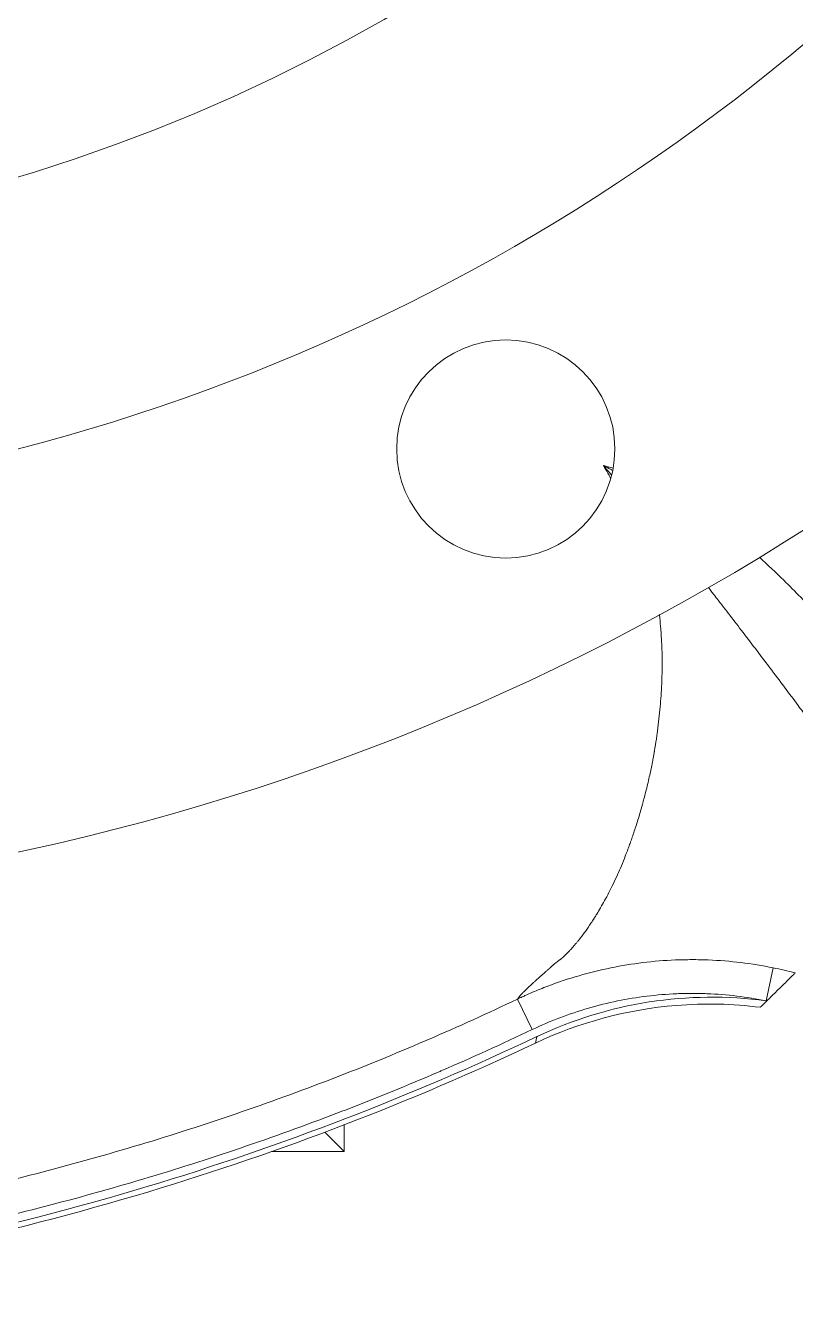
# Model space of a CAD drawing. Header units: millimetres. Extents: x -2122 to 22797, y 3569 to 89276.
# Drawn here: x 9540.2 to 9652.2, y 87400.9 to 87588.3 of the extents above; entities that cross this region are included whole.
import ezdxf

# ---------------------------------------------------------------- set-up
doc = ezdxf.new("R2010")
doc.units = ezdxf.units.MM
doc.header["$LTSCALE"] = 20
doc.layers.add('IA-DIBUJO', color=3, linetype='Continuous', lineweight=30)

msp = doc.modelspace()

# ---------------------------------------------------------------- linework, layer by layer
at = {"layer": 'IA-DIBUJO', "color": 3, "linetype": 'Continuous', "lineweight": 0, "extrusion": (0, 1, -2.22045e-16)}
for p, q in [((9647.98, 87446.35, 1283.42), (9648.96, 87451.16, 1283.42)), ((9613.88, 87442.16, 1283.42), (9611.76, 87446.61, 1283.42)), ((9586.55, 87428.31, 1283.42), (9586.55, 87424.41, 1283.42)), ((9583.73, 87427.24, 1283.42), (9586.55, 87424.41, 1283.42)), ((9586.55, 87424.41, 1283.42), (9575.97, 87424.41, 1283.42))]:
    msp.add_line(p, q, dxfattribs=at)
at = {"layer": 'IA-DIBUJO', "color": 2, "linetype": 'Continuous', "lineweight": 0}
for centre, radius in [((9465.92, 87809.58, 1283.42), 349.25), ((9465.92, 87809.58, 1283.42), 292.1), ((9610.06, 87526.69, 1283.42), 15.88)]:
    msp.add_circle(centre, radius, dxfattribs=at)
at = {"layer": 'IA-DIBUJO', "color": 3, "linetype": 'Continuous', "lineweight": 0}
msp.add_circle((9465.92, 87809.58, 1283.42), 254, dxfattribs=at)
msp.add_ellipse((9639.91, 87387.49, 1283.42), major_axis=(-17.67, -56.72), ratio=0.997466, start_param=-2.975559, end_param=-2.397798, dxfattribs=at)
at = {"layer": 'IA-DIBUJO', "color": 3, "linetype": 'Continuous', "lineweight": 0, "extrusion": (1.10934e-31, -2.22045e-16, -1)}
msp.add_ellipse((9446.84, 87337.3, 1283.42), major_axis=(146.25, 386.6), ratio=0.314098, start_param=1.182473, end_param=1.185054, dxfattribs=at)
at = {"layer": 'IA-DIBUJO', "color": 3, "linetype": 'Continuous', "lineweight": 0}
for points, knots in [([(9624.26, 87524.29, 1283.42), (9624.48, 87523.91, 1283.42), (9624.7, 87523.54, 1283.42), (9624.9, 87523.19, 1283.42), (9625.03, 87522.97, 1283.42), (9625.15, 87522.75, 1283.42), (9625.27, 87522.55, 1283.42), (9625.3, 87522.5, 1283.42), (9625.32, 87522.46, 1283.42), (9625.35, 87522.42, 1283.42)], [0.00032991, 0.00032991, 0.00032991, 0.00032991, 0.00793579, 0.00793579, 0.00793579, 0.01265801, 0.01265801, 0.01265801, 0.01366474, 0.01366474, 0.01366474, 0.01366474]), ([(9625.62, 87523.57, 1283.42), (9625.56, 87523.61, 1283.42), (9625.49, 87523.64, 1283.42), (9625.42, 87523.68, 1283.42), (9625.41, 87523.68, 1283.42), (9625.4, 87523.69, 1283.42), (9625.39, 87523.69, 1283.42), (9625.24, 87523.77, 1283.42), (9625.09, 87523.85, 1283.42), (9624.94, 87523.93, 1283.42), (9624.9, 87523.95, 1283.42), (9624.85, 87523.98, 1283.42), (9624.8, 87524, 1283.42), (9624.75, 87524.03, 1283.42), (9624.69, 87524.07, 1283.42), (9624.64, 87524.1, 1283.42), (9624.58, 87524.13, 1283.42), (9624.53, 87524.16, 1283.42), (9624.47, 87524.19, 1283.42), (9624.42, 87524.22, 1283.42), (9624.36, 87524.24, 1283.42), (9624.31, 87524.27, 1283.42), (9624.29, 87524.28, 1283.42), (9624.27, 87524.28, 1283.42), (9624.26, 87524.29, 1283.42)], [0.004580372, 0.004580372, 0.004580372, 0.004580372, 0.0046963485, 0.0046963485, 0.0046963485, 0.004715332, 0.004715332, 0.004715332, 0.0049704929, 0.0049704929, 0.0049704929, 0.0050521414, 0.0050521414, 0.0050521414, 0.0051480857, 0.0051480857, 0.0051480857, 0.0052435009, 0.0052435009, 0.0052435009, 0.0053381069, 0.0053381069, 0.0053381069, 0.0053660009, 0.0053660009, 0.0053660009, 0.0053660009]), ([(9624.26, 87524.29, 1283.42), (9624.3, 87524.24, 1283.42), (9624.33, 87524.21, 1283.42), (9624.37, 87524.16, 1283.42), (9624.39, 87524.14, 1283.42), (9624.44, 87524.07, 1283.42), (9624.48, 87524.03, 1283.42), (9624.59, 87523.9, 1283.42), (9624.66, 87523.81, 1283.42), (9624.88, 87523.55, 1283.42), (9625.03, 87523.38, 1283.42), (9625.28, 87523.1, 1283.42), (9625.37, 87522.98, 1283.42), (9625.47, 87522.87, 1283.42)], [-0.0000000345, -0.0000000345, -0.0000000345, -0.0000000345, 0.0000478715, 0.0000478715, 0.0000874748, 0.0000874748, 0.0001750095, 0.0001750095, 0.000350079, 0.000350079, 0.000700218, 0.000700218, 0.00092523, 0.00092523, 0.00092523, 0.00092523]), ([(9672.26, 87480.76, 1283.42), (9669.9, 87484.73, 1283.42), (9667.26, 87488.48, 1283.42), (9664.42, 87492.1, 1283.42), (9663.71, 87493.01, 1283.42), (9662.99, 87493.9, 1283.42), (9662.26, 87494.79, 1283.42), (9661.52, 87495.68, 1283.42), (9660.78, 87496.56, 1283.42), (9660.03, 87497.43, 1283.42), (9658.52, 87499.18, 1283.42), (9656.97, 87500.89, 1283.42), (9655.39, 87502.58, 1283.42), (9653.81, 87504.27, 1283.42), (9652.19, 87505.94, 1283.42), (9650.53, 87507.57, 1283.42), (9649.36, 87508.71, 1283.42), (9648.18, 87509.83, 1283.42), (9646.98, 87510.93, 1283.42)], [0, 0, 0, 0, 0.00719475, 0.00719475, 0.00719475, 0.00899343, 0.00899343, 0.00899343, 0.01079212, 0.01079212, 0.01079212, 0.0143895, 0.0143895, 0.0143895, 0.01798687, 0.01798687, 0.01798687, 0.02051616, 0.02051616, 0.02051616, 0.02051616]), ([(9639.53, 87506.54, 1283.42), (9639.68, 87506.36, 1283.42), (9639.83, 87506.17, 1283.42), (9639.97, 87505.98, 1283.42), (9640.04, 87505.89, 1283.42), (9640.11, 87505.8, 1283.42), (9640.18, 87505.71, 1283.42), (9640.2, 87505.69, 1283.42), (9640.21, 87505.68, 1283.42), (9640.22, 87505.66, 1283.42), (9640.65, 87505.1, 1283.42), (9641.08, 87504.55, 1283.42), (9641.51, 87503.99, 1283.42), (9641.83, 87503.58, 1283.42), (9642.14, 87503.18, 1283.42), (9642.45, 87502.78, 1283.42), (9643.08, 87501.96, 1283.42), (9643.71, 87501.13, 1283.42), (9644.34, 87500.31, 1283.42), (9645.03, 87499.41, 1283.42), (9645.71, 87498.52, 1283.42), (9646.4, 87497.62, 1283.42), (9647.07, 87496.73, 1283.42), (9647.74, 87495.85, 1283.42), (9648.41, 87494.96, 1283.42), (9648.45, 87494.92, 1283.42), (9648.48, 87494.87, 1283.42), (9648.52, 87494.83, 1283.42), (9649.23, 87493.89, 1283.42), (9649.94, 87492.95, 1283.42), (9650.64, 87492.01, 1283.42), (9651.3, 87491.12, 1283.42), (9651.96, 87490.23, 1283.42), (9652.62, 87489.34, 1283.42), (9653.08, 87488.72, 1283.42), (9653.54, 87488.1, 1283.42), (9653.99, 87487.48, 1283.42), (9654.15, 87487.25, 1283.42), (9654.31, 87487.03, 1283.42), (9654.47, 87486.81, 1283.42), (9654.52, 87486.75, 1283.42), (9654.57, 87486.68, 1283.42), (9654.62, 87486.61, 1283.42), (9655.21, 87485.79, 1283.42), (9655.81, 87484.96, 1283.42), (9656.39, 87484.13, 1283.42), (9656.45, 87484.05, 1283.42), (9656.51, 87483.97, 1283.42), (9656.56, 87483.89, 1283.42), (9657.22, 87482.95, 1283.42), (9657.87, 87482.01, 1283.42), (9658.52, 87481.06, 1283.42), (9659.08, 87480.24, 1283.42), (9659.63, 87479.41, 1283.42), (9660.18, 87478.57, 1283.42), (9660.79, 87477.64, 1283.42), (9661.39, 87476.69, 1283.42), (9661.98, 87475.74, 1283.42), (9662.31, 87475.22, 1283.42), (9662.63, 87474.69, 1283.42), (9662.95, 87474.17, 1283.42), (9663.21, 87473.73, 1283.42), (9663.47, 87473.3, 1283.42), (9663.72, 87472.86, 1283.42)], [0.00626493, 0.00626493, 0.00626493, 0.00626493, 0.00662705, 0.00662705, 0.00662705, 0.00680269, 0.00680269, 0.00680269, 0.00683169, 0.00683169, 0.00683169, 0.00790429, 0.00790429, 0.00790429, 0.00868129, 0.00868129, 0.00868129, 0.01025878, 0.01025878, 0.01025878, 0.0119746, 0.0119746, 0.0119746, 0.01366339, 0.01366339, 0.01366339, 0.01375002, 0.01375002, 0.01375002, 0.01554014, 0.01554014, 0.01554014, 0.01722274, 0.01722274, 0.01722274, 0.01839823, 0.01839823, 0.01839823, 0.01881542, 0.01881542, 0.01881542, 0.01894117, 0.01894117, 0.01894117, 0.02049508, 0.02049508, 0.02049508, 0.02064489, 0.02064489, 0.02064489, 0.02239009, 0.02239009, 0.02239009, 0.02391093, 0.02391093, 0.02391093, 0.02561885, 0.02561885, 0.02561885, 0.0265559, 0.0265559, 0.0265559, 0.02732678, 0.02732678, 0.02732678, 0.02732678]), ([(9632.41, 87502.57, 1283.42), (9632.41, 87502.56, 1283.42), (9632.42, 87502.55, 1283.42), (9632.42, 87502.53, 1283.42), (9632.48, 87501.99, 1283.42), (9632.54, 87501.44, 1283.42), (9632.59, 87500.88, 1283.42), (9632.6, 87500.71, 1283.42), (9632.62, 87500.53, 1283.42), (9632.63, 87500.36, 1283.42), (9632.68, 87499.76, 1283.42), (9632.72, 87499.16, 1283.42), (9632.75, 87498.56, 1283.42), (9632.76, 87498.2, 1283.42), (9632.78, 87497.83, 1283.42), (9632.79, 87497.47, 1283.42), (9632.79, 87497.45, 1283.42), (9632.79, 87497.43, 1283.42), (9632.79, 87497.41, 1283.42), (9632.79, 87497.39, 1283.42), (9632.79, 87497.37, 1283.42), (9632.79, 87497.36, 1283.42), (9632.8, 87497.3, 1283.42), (9632.8, 87497.24, 1283.42), (9632.8, 87497.18, 1283.42), (9632.81, 87496.76, 1283.42), (9632.82, 87496.33, 1283.42), (9632.82, 87495.89, 1283.42), (9632.82, 87495.53, 1283.42), (9632.82, 87495.17, 1283.42), (9632.82, 87494.79, 1283.42), (9632.81, 87494.29, 1283.42), (9632.8, 87493.76, 1283.42), (9632.78, 87493.23, 1283.42), (9632.77, 87492.88, 1283.42), (9632.76, 87492.53, 1283.42), (9632.74, 87492.17, 1283.42), (9632.74, 87492.12, 1283.42), (9632.73, 87492.07, 1283.42), (9632.73, 87492.02, 1283.42), (9632.7, 87491.49, 1283.42), (9632.67, 87490.94, 1283.42), (9632.63, 87490.38, 1283.42), (9632.59, 87489.84, 1283.42), (9632.54, 87489.28, 1283.42), (9632.49, 87488.71, 1283.42), (9632.44, 87488.14, 1283.42), (9632.38, 87487.57, 1283.42), (9632.31, 87486.98, 1283.42), (9632.24, 87486.4, 1283.42), (9632.17, 87485.81, 1283.42), (9632.08, 87485.22, 1283.42), (9632.05, 87484.97, 1283.42), (9632.01, 87484.71, 1283.42), (9631.98, 87484.46, 1283.42), (9631.96, 87484.33, 1283.42), (9631.94, 87484.19, 1283.42), (9631.92, 87484.06, 1283.42), (9631.88, 87483.85, 1283.42), (9631.85, 87483.65, 1283.42), (9631.82, 87483.44, 1283.42), (9631.79, 87483.27, 1283.42), (9631.76, 87483.1, 1283.42), (9631.73, 87482.92, 1283.42), (9631.72, 87482.84, 1283.42), (9631.7, 87482.75, 1283.42), (9631.69, 87482.67, 1283.42), (9631.69, 87482.65, 1283.42), (9631.69, 87482.64, 1283.42), (9631.68, 87482.63, 1283.42), (9631.68, 87482.62, 1283.42), (9631.68, 87482.61, 1283.42), (9631.68, 87482.61, 1283.42), (9631.67, 87482.56, 1283.42), (9631.67, 87482.54, 1283.42), (9631.66, 87482.51, 1283.42), (9631.63, 87482.35, 1283.42), (9631.6, 87482.17, 1283.42), (9631.57, 87481.98, 1283.42), (9631.53, 87481.77, 1283.42), (9631.49, 87481.55, 1283.42), (9631.44, 87481.31, 1283.42), (9631.41, 87481.15, 1283.42), (9631.38, 87480.98, 1283.42), (9631.35, 87480.81, 1283.42), (9631.29, 87480.53, 1283.42), (9631.23, 87480.23, 1283.42), (9631.17, 87479.92, 1283.42), (9631.1, 87479.61, 1283.42), (9631.03, 87479.28, 1283.42), (9630.95, 87478.94, 1283.42), (9630.88, 87478.6, 1283.42), (9630.79, 87478.24, 1283.42), (9630.71, 87477.87, 1283.42), (9630.62, 87477.49, 1283.42), (9630.52, 87477.1, 1283.42), (9630.42, 87476.7, 1283.42), (9630.34, 87476.39, 1283.42), (9630.26, 87476.07, 1283.42), (9630.17, 87475.75, 1283.42), (9630.14, 87475.64, 1283.42), (9630.11, 87475.53, 1283.42), (9630.08, 87475.43, 1283.42), (9630.07, 87475.36, 1283.42), (9630.05, 87475.29, 1283.42), (9630.03, 87475.22, 1283.42), (9629.98, 87475.05, 1283.42), (9629.93, 87474.88, 1283.42), (9629.89, 87474.72, 1283.42), (9629.8, 87474.39, 1283.42), (9629.7, 87474.07, 1283.42), (9629.61, 87473.76, 1283.42), (9629.51, 87473.4, 1283.42), (9629.4, 87473.05, 1283.42), (9629.3, 87472.71, 1283.42), (9629.19, 87472.37, 1283.42), (9629.09, 87472.05, 1283.42), (9628.99, 87471.74, 1283.42), (9628.89, 87471.42, 1283.42), (9628.79, 87471.12, 1283.42), (9628.69, 87470.84, 1283.42), (9628.67, 87470.76, 1283.42), (9628.64, 87470.68, 1283.42), (9628.61, 87470.6, 1283.42), (9628.52, 87470.32, 1283.42), (9628.42, 87470.06, 1283.42), (9628.34, 87469.81, 1283.42), (9628.29, 87469.66, 1283.42), (9628.24, 87469.52, 1283.42), (9628.19, 87469.39, 1283.42), (9628.17, 87469.34, 1283.42), (9628.15, 87469.29, 1283.42), (9628.14, 87469.25, 1283.42), (9628.13, 87469.22, 1283.42), (9628.12, 87469.19, 1283.42), (9628.11, 87469.17, 1283.42), (9628.11, 87469.16, 1283.42), (9628.1, 87469.15, 1283.42), (9628.1, 87469.14, 1283.42), (9628.09, 87469.12, 1283.42), (9628.09, 87469.1, 1283.42), (9628.08, 87469.08, 1283.42), (9628.03, 87468.94, 1283.42), (9627.97, 87468.79, 1283.42), (9627.92, 87468.64, 1283.42), (9627.81, 87468.35, 1283.42), (9627.7, 87468.07, 1283.42), (9627.6, 87467.79, 1283.42), (9627.41, 87467.3, 1283.42), (9627.22, 87466.83, 1283.42), (9627.03, 87466.37, 1283.42), (9626.84, 87465.91, 1283.42), (9626.65, 87465.46, 1283.42), (9626.45, 87465.03, 1283.42), (9626.41, 87464.92, 1283.42), (9626.36, 87464.81, 1283.42), (9626.31, 87464.7, 1283.42), (9626.1, 87464.23, 1283.42), (9625.88, 87463.77, 1283.42), (9625.67, 87463.34, 1283.42), (9625.47, 87462.91, 1283.42), (9625.26, 87462.49, 1283.42), (9625.06, 87462.1, 1283.42), (9624.85, 87461.69, 1283.42), (9624.64, 87461.31, 1283.42), (9624.44, 87460.94, 1283.42), (9624.24, 87460.58, 1283.42), (9624.05, 87460.24, 1283.42), (9623.86, 87459.91, 1283.42), (9623.67, 87459.58, 1283.42), (9623.48, 87459.26, 1283.42), (9623.3, 87458.96, 1283.42), (9623.21, 87458.81, 1283.42), (9623.12, 87458.67, 1283.42), (9623.03, 87458.53, 1283.42), (9623.02, 87458.52, 1283.42), (9623.01, 87458.5, 1283.42), (9623.01, 87458.49, 1283.42), (9623, 87458.48, 1283.42), (9622.99, 87458.47, 1283.42), (9622.98, 87458.46, 1283.42), (9622.97, 87458.44, 1283.42), (9622.96, 87458.41, 1283.42), (9622.94, 87458.39, 1283.42), (9622.91, 87458.35, 1283.42), (9622.88, 87458.3, 1283.42), (9622.86, 87458.26, 1283.42), (9622.8, 87458.17, 1283.42), (9622.74, 87458.08, 1283.42), (9622.69, 87457.99, 1283.42), (9622.61, 87457.88, 1283.42), (9622.54, 87457.76, 1283.42), (9622.46, 87457.65, 1283.42), (9622.19, 87457.24, 1283.42), (9621.92, 87456.85, 1283.42), (9621.64, 87456.47, 1283.42), (9621.59, 87456.39, 1283.42), (9621.53, 87456.31, 1283.42), (9621.47, 87456.23, 1283.42), (9621.42, 87456.16, 1283.42), (9621.37, 87456.09, 1283.42), (9621.31, 87456.01, 1283.42), (9621.08, 87455.71, 1283.42), (9620.85, 87455.41, 1283.42), (9620.62, 87455.12, 1283.42), (9620.59, 87455.09, 1283.42), (9620.56, 87455.05, 1283.42), (9620.53, 87455.01, 1283.42), (9620.44, 87454.9, 1283.42), (9620.35, 87454.79, 1283.42), (9620.26, 87454.68, 1283.42), (9620.15, 87454.55, 1283.42), (9620.04, 87454.42, 1283.42), (9619.93, 87454.3, 1283.42), (9619.82, 87454.17, 1283.42), (9619.71, 87454.05, 1283.42), (9619.6, 87453.93, 1283.42), (9619.5, 87453.81, 1283.42), (9619.39, 87453.7, 1283.42), (9619.29, 87453.59, 1283.42), (9619.27, 87453.57, 1283.42), (9619.25, 87453.54, 1283.42), (9619.22, 87453.52, 1283.42), (9619.06, 87453.35, 1283.42), (9618.9, 87453.19, 1283.42), (9618.74, 87453.03, 1283.42), (9618.66, 87452.95, 1283.42), (9618.59, 87452.88, 1283.42), (9618.51, 87452.81, 1283.42), (9618.5, 87452.8, 1283.42), (9618.49, 87452.79, 1283.42), (9618.48, 87452.78, 1283.42), (9618.47, 87452.77, 1283.42), (9618.46, 87452.76, 1283.42), (9618.45, 87452.75, 1283.42), (9618.44, 87452.74, 1283.42), (9618.43, 87452.73, 1283.42), (9618.42, 87452.72, 1283.42), (9618.41, 87452.71, 1283.42), (9618.4, 87452.7, 1283.42), (9618.39, 87452.69, 1283.42), (9618.38, 87452.68, 1283.42), (9618.38, 87452.68, 1283.42), (9618.37, 87452.67, 1283.42), (9618.36, 87452.66, 1283.42), (9618.35, 87452.66, 1283.42), (9618.35, 87452.65, 1283.42), (9618.34, 87452.65, 1283.42), (9618.34, 87452.64, 1283.42), (9618.34, 87452.64, 1283.42), (9618.33, 87452.64, 1283.42), (9618.33, 87452.64, 1283.42), (9618.33, 87452.64, 1283.42), (9618.33, 87452.63, 1283.42), (9618.33, 87452.63, 1283.42), (9618.32, 87452.63, 1283.42), (9618.32, 87452.63, 1283.42), (9618.32, 87452.62, 1283.42), (9618.31, 87452.62, 1283.42), (9618.31, 87452.62, 1283.42), (9618.3, 87452.61, 1283.42), (9618.3, 87452.61, 1283.42), (9618.29, 87452.6, 1283.42), (9618.29, 87452.6, 1283.42), (9618.28, 87452.6, 1283.42), (9618.27, 87452.59, 1283.42), (9618.26, 87452.58, 1283.42), (9618.24, 87452.57, 1283.42), (9618.21, 87452.54, 1283.42), (9618.17, 87452.51, 1283.42), (9618.12, 87452.47, 1283.42), (9618.1, 87452.46, 1283.42), (9618.09, 87452.45, 1283.42), (9618.07, 87452.44, 1283.42), (9618.05, 87452.42, 1283.42), (9618.02, 87452.4, 1283.42), (9617.99, 87452.38, 1283.42), (9617.96, 87452.35, 1283.42), (9617.93, 87452.33, 1283.42), (9617.9, 87452.31, 1283.42), (9617.88, 87452.3, 1283.42), (9617.87, 87452.29, 1283.42), (9617.85, 87452.27, 1283.42), (9617.8, 87452.24, 1283.42), (9617.76, 87452.21, 1283.42), (9617.72, 87452.18, 1283.42), (9617.71, 87452.17, 1283.42), (9617.69, 87452.16, 1283.42), (9617.68, 87452.15, 1283.42), (9617.66, 87452.13, 1283.42), (9617.64, 87452.12, 1283.42), (9617.63, 87452.11, 1283.42), (9617.61, 87452.1, 1283.42), (9617.6, 87452.09, 1283.42), (9617.58, 87452.08, 1283.42), (9617.57, 87452.07, 1283.42), (9617.56, 87452.06, 1283.42), (9617.54, 87452.05, 1283.42), (9617.53, 87452.04, 1283.42), (9617.52, 87452.03, 1283.42), (9617.51, 87452.02, 1283.42), (9617.49, 87452.01, 1283.42), (9617.48, 87452, 1283.42), (9617.47, 87451.99, 1283.42), (9617.46, 87451.98, 1283.42), (9617.45, 87451.98, 1283.42), (9617.43, 87451.97, 1283.42), (9617.42, 87451.96, 1283.42), (9617.41, 87451.95, 1283.42), (9617.4, 87451.94, 1283.42), (9617.39, 87451.93, 1283.42), (9617.38, 87451.92, 1283.42), (9617.37, 87451.91, 1283.42), (9617.35, 87451.9, 1283.42), (9617.34, 87451.89, 1283.42), (9617.33, 87451.88, 1283.42), (9617.32, 87451.88, 1283.42), (9617.31, 87451.87, 1283.42), (9617.3, 87451.86, 1283.42), (9617.29, 87451.86, 1283.42), (9617.29, 87451.85, 1283.42), (9617.28, 87451.85, 1283.42), (9617.28, 87451.84, 1283.42), (9617.27, 87451.84, 1283.42), (9617.26, 87451.83, 1283.42), (9617.26, 87451.83, 1283.42), (9617.26, 87451.83, 1283.42), (9617.25, 87451.83, 1283.42), (9617.25, 87451.82, 1283.42), (9617.25, 87451.82, 1283.42), (9617.24, 87451.82, 1283.42), (9617.23, 87451.8, 1283.42), (9617.22, 87451.79, 1283.42), (9617.2, 87451.78, 1283.42), (9617.12, 87451.71, 1283.42), (9617.04, 87451.63, 1283.42), (9616.96, 87451.56, 1283.42), (9616.94, 87451.55, 1283.42), (9616.93, 87451.54, 1283.42), (9616.92, 87451.53, 1283.42), (9616.73, 87451.37, 1283.42), (9616.56, 87451.21, 1283.42), (9616.38, 87451.05, 1283.42), (9616.33, 87451, 1283.42), (9616.27, 87450.96, 1283.42), (9616.22, 87450.91, 1283.42), (9616.16, 87450.85, 1283.42), (9616.1, 87450.8, 1283.42), (9616.04, 87450.75, 1283.42), (9615.99, 87450.71, 1283.42), (9615.94, 87450.66, 1283.42), (9615.88, 87450.61, 1283.42), (9615.85, 87450.58, 1283.42), (9615.82, 87450.56, 1283.42), (9615.79, 87450.53, 1283.42), (9615.79, 87450.52, 1283.42), (9615.78, 87450.52, 1283.42), (9615.78, 87450.52, 1283.42), (9615.53, 87450.3, 1283.42), (9615.29, 87450.09, 1283.42), (9615.07, 87449.88, 1283.42), (9615.01, 87449.83, 1283.42), (9614.95, 87449.78, 1283.42), (9614.89, 87449.72, 1283.42), (9614.72, 87449.58, 1283.42), (9614.57, 87449.43, 1283.42), (9614.41, 87449.3, 1283.42), (9614.3, 87449.2, 1283.42), (9614.2, 87449.1, 1283.42), (9614.09, 87449.01, 1283.42), (9614.01, 87448.93, 1283.42), (9613.92, 87448.85, 1283.42), (9613.84, 87448.77, 1283.42), (9613.57, 87448.53, 1283.42), (9613.33, 87448.3, 1283.42), (9613.11, 87448.09, 1283.42), (9613.09, 87448.07, 1283.42), (9613.07, 87448.06, 1283.42), (9613.06, 87448.04, 1283.42), (9613.03, 87448.01, 1283.42), (9613, 87447.98, 1283.42), (9612.97, 87447.95, 1283.42), (9612.94, 87447.93, 1283.42), (9612.91, 87447.9, 1283.42), (9612.88, 87447.87, 1283.42), (9612.82, 87447.81, 1283.42), (9612.76, 87447.76, 1283.42), (9612.71, 87447.7, 1283.42), (9612.6, 87447.6, 1283.42), (9612.51, 87447.5, 1283.42), (9612.42, 87447.4, 1283.42), (9612.36, 87447.35, 1283.42), (9612.32, 87447.3, 1283.42), (9612.27, 87447.25, 1283.42), (9612.18, 87447.16, 1283.42), (9612.1, 87447.07, 1283.42), (9612.04, 87446.99, 1283.42), (9612.02, 87446.96, 1283.42), (9612, 87446.94, 1283.42), (9611.98, 87446.92, 1283.42), (9611.96, 87446.9, 1283.42), (9611.95, 87446.88, 1283.42), (9611.94, 87446.87, 1283.42), (9611.94, 87446.86, 1283.42), (9611.93, 87446.86, 1283.42), (9611.93, 87446.86, 1283.42), (9611.93, 87446.85, 1283.42), (9611.93, 87446.85, 1283.42), (9611.92, 87446.85, 1283.42), (9611.92, 87446.84, 1283.42), (9611.92, 87446.84, 1283.42), (9611.91, 87446.83, 1283.42), (9611.89, 87446.81, 1283.42), (9611.88, 87446.78, 1283.42), (9611.86, 87446.76, 1283.42), (9611.83, 87446.72, 1283.42), (9611.81, 87446.67, 1283.42), (9611.77, 87446.62, 1283.42), (9611.77, 87446.62, 1283.42), (9611.76, 87446.61, 1283.42), (9611.76, 87446.61, 1283.42)], [0.2085706, 0.2085706, 0.2085706, 0.2085706, 0.2088959, 0.2088959, 0.2088959, 0.2224315, 0.2224315, 0.2224315, 0.2266441, 0.2266441, 0.2266441, 0.2409303, 0.2409303, 0.2409303, 0.2494005, 0.2494005, 0.2494005, 0.249871, 0.249871, 0.249871, 0.2503416, 0.2503416, 0.2503416, 0.2522239, 0.2522239, 0.2522239, 0.2654106, 0.2654106, 0.2654106, 0.2760289, 0.2760289, 0.2760289, 0.2904946, 0.2904946, 0.2904946, 0.2999222, 0.2999222, 0.2999222, 0.3011628, 0.3011628, 0.3011628, 0.3150935, 0.3150935, 0.3150935, 0.3287681, 0.3287681, 0.3287681, 0.3423295, 0.3423295, 0.3423295, 0.3557683, 0.3557683, 0.3557683, 0.3613954, 0.3613954, 0.3613954, 0.3643922, 0.3643922, 0.3643922, 0.3689245, 0.3689245, 0.3689245, 0.372689, 0.372689, 0.372689, 0.3745713, 0.3745713, 0.3745713, 0.3748066, 0.3748066, 0.3748066, 0.3749895, 0.3749895, 0.3749895, 0.3763429, 0.3763429, 0.3763429, 0.3832911, 0.3832911, 0.3832911, 0.3910342, 0.3910342, 0.3910342, 0.3962784, 0.3962784, 0.3962784, 0.4047636, 0.4047636, 0.4047636, 0.4131958, 0.4131958, 0.4131958, 0.421628, 0.421628, 0.421628, 0.4301376, 0.4301376, 0.4301376, 0.4366861, 0.4366861, 0.4366861, 0.438901, 0.438901, 0.438901, 0.4404507, 0.4404507, 0.4404507, 0.4442152, 0.4442152, 0.4442152, 0.4517443, 0.4517443, 0.4517443, 0.4607707, 0.4607707, 0.4607707, 0.4699316, 0.4699316, 0.4699316, 0.479271, 0.479271, 0.479271, 0.4818606, 0.4818606, 0.4818606, 0.4914058, 0.4914058, 0.4914058, 0.4969187, 0.4969187, 0.4969187, 0.498801, 0.498801, 0.498801, 0.4999774, 0.4999774, 0.4999774, 0.5002127, 0.5002127, 0.5002127, 0.5006832, 0.5006832, 0.5006832, 0.5044478, 0.5044478, 0.5044478, 0.5119768, 0.5119768, 0.5119768, 0.525195, 0.525195, 0.525195, 0.5386711, 0.5386711, 0.5386711, 0.5420931, 0.5420931, 0.5420931, 0.5571513, 0.5571513, 0.5571513, 0.5721065, 0.5721065, 0.5721065, 0.5873931, 0.5873931, 0.5873931, 0.6023257, 0.6023257, 0.6023257, 0.6173838, 0.6173838, 0.6173838, 0.6249129, 0.6249129, 0.6249129, 0.6253835, 0.6253835, 0.6253835, 0.625854, 0.625854, 0.625854, 0.6267952, 0.6267952, 0.6267952, 0.6286774, 0.6286774, 0.6286774, 0.632442, 0.632442, 0.632442, 0.637333, 0.637333, 0.637333, 0.655286, 0.655286, 0.655286, 0.6590307, 0.6590307, 0.6590307, 0.6625583, 0.6625583, 0.6625583, 0.6776164, 0.6776164, 0.6776164, 0.6795388, 0.6795388, 0.6795388, 0.6855048, 0.6855048, 0.6855048, 0.6926745, 0.6926745, 0.6926745, 0.6997168, 0.6997168, 0.6997168, 0.706297, 0.706297, 0.706297, 0.7077327, 0.7077327, 0.7077327, 0.7180072, 0.7180072, 0.7180072, 0.7227908, 0.7227908, 0.7227908, 0.7234074, 0.7234074, 0.7234074, 0.7240204, 0.7240204, 0.7240204, 0.7248339, 0.7248339, 0.7248339, 0.7254041, 0.7254041, 0.7254041, 0.725908, 0.725908, 0.725908, 0.7263537, 0.7263537, 0.7263537, 0.7265554, 0.7265554, 0.7265554, 0.726698, 0.726698, 0.726698, 0.7276964, 0.7276964, 0.7276964, 0.728372, 0.728372, 0.728372, 0.7289727, 0.7289727, 0.7289727, 0.7294153, 0.7294153, 0.7294153, 0.7303199, 0.7303199, 0.7303199, 0.7324483, 0.7324483, 0.7324483, 0.7330567, 0.7330567, 0.7330567, 0.7340844, 0.7340844, 0.7340844, 0.735248, 0.735248, 0.735248, 0.7359667, 0.7359667, 0.7359667, 0.737849, 0.737849, 0.737849, 0.7386191, 0.7386191, 0.7386191, 0.739464, 0.739464, 0.739464, 0.7402652, 0.7402652, 0.7402652, 0.7410538, 0.7410538, 0.7410538, 0.7418397, 0.7418397, 0.7418397, 0.7426326, 0.7426326, 0.7426326, 0.7434579, 0.7434579, 0.7434579, 0.7443193, 0.7443193, 0.7443193, 0.7452829, 0.7452829, 0.7452829, 0.7465077, 0.7465077, 0.7465077, 0.7476051, 0.7476051, 0.7476051, 0.7480905, 0.7480905, 0.7480905, 0.7491426, 0.7491426, 0.7491426, 0.7496131, 0.7496131, 0.7496131, 0.7500837, 0.7500837, 0.7500837, 0.7510248, 0.7510248, 0.7510248, 0.7565963, 0.7565963, 0.7565963, 0.7575712, 0.7575712, 0.7575712, 0.7702742, 0.7702742, 0.7702742, 0.7744242, 0.7744242, 0.7744242, 0.7787261, 0.7787261, 0.7787261, 0.7828152, 0.7828152, 0.7828152, 0.7852524, 0.7852524, 0.7852524, 0.7855629, 0.7855629, 0.7855629, 0.8048443, 0.8048443, 0.8048443, 0.8099557, 0.8099557, 0.8099557, 0.8242545, 0.8242545, 0.8242545, 0.8344976, 0.8344976, 0.8344976, 0.843256, 0.843256, 0.843256, 0.87108, 0.87108, 0.87108, 0.8733723, 0.8733723, 0.8733723, 0.8771368, 0.8771368, 0.8771368, 0.8809013, 0.8809013, 0.8809013, 0.8884304, 0.8884304, 0.8884304, 0.9034885, 0.9034885, 0.9034885, 0.9119814, 0.9119814, 0.9119814, 0.9284866, 0.9284866, 0.9284866, 0.9336048, 0.9336048, 0.9336048, 0.9373694, 0.9373694, 0.9373694, 0.9382134, 0.9382134, 0.9382134, 0.9392516, 0.9392516, 0.9392516, 0.9411339, 0.9411339, 0.9411339, 0.948663, 0.948663, 0.948663, 0.9627041, 0.9627041, 0.9627041, 0.9637211, 0.9637211, 0.9637211, 0.9637211]), ([(9648.96, 87451.16, 1283.42), (9645.87, 87451.79, 1283.42), (9642.73, 87452.18, 1283.42), (9639.54, 87452.3, 1283.42), (9638.74, 87452.34, 1283.42), (9637.94, 87452.35, 1283.42), (9637.14, 87452.35, 1283.42), (9636.34, 87452.35, 1283.42), (9635.54, 87452.33, 1283.42), (9634.75, 87452.3, 1283.42), (9633.16, 87452.24, 1283.42), (9631.58, 87452.11, 1283.42), (9630.01, 87451.91, 1283.42), (9626.88, 87451.53, 1283.42), (9623.78, 87450.9, 1283.42), (9620.72, 87450.01, 1283.42), (9619.19, 87449.57, 1283.42), (9617.67, 87449.06, 1283.42), (9616.17, 87448.49, 1283.42), (9615.42, 87448.21, 1283.42), (9614.68, 87447.91, 1283.42), (9613.95, 87447.6, 1283.42), (9613.58, 87447.44, 1283.42), (9613.21, 87447.28, 1283.42), (9612.85, 87447.11, 1283.42), (9612.67, 87447.03, 1283.42), (9612.48, 87446.95, 1283.42), (9612.3, 87446.86, 1283.42), (9612.17, 87446.8, 1283.42), (9612.04, 87446.74, 1283.42), (9611.91, 87446.68, 1283.42), (9611.86, 87446.66, 1283.42), (9611.81, 87446.63, 1283.42), (9611.76, 87446.61, 1283.42)], [0.02518069, 0.02518069, 0.02518069, 0.02518069, 0.02997115, 0.02997115, 0.02997115, 0.03116874, 0.03116874, 0.03116874, 0.03236629, 0.03236629, 0.03236629, 0.03476123, 0.03476123, 0.03476123, 0.03955043, 0.03955043, 0.03955043, 0.04194467, 0.04194467, 0.04194467, 0.04314129, 0.04314129, 0.04314129, 0.04373997, 0.04373997, 0.04373997, 0.04403932, 0.04403932, 0.04403932, 0.04425544, 0.04425544, 0.04425544, 0.04433866, 0.04433866, 0.04433866, 0.04433866]), ([(9648.05, 87446.34, 1283.42), (9648.56, 87446.83, 1283.42), (9649.06, 87447.33, 1283.42), (9650.04, 87448.29, 1283.42), (9650.51, 87448.75, 1283.42), (9651.28, 87449.5, 1283.42), (9651.58, 87449.8, 1283.42), (9652.01, 87450.22, 1283.42), (9652.15, 87450.36, 1283.42), (9652.2, 87450.41, 1283.42)], [-7.963356, -7.963356, -7.963356, -7.963356, -5.865607, -5.865607, -3.673567, -3.673567, -1.756128, -1.756128, -0.000609, -0.000609, -0.000609, -0.000609]), ([(9611.76, 87446.61, 1283.42), (9607.48, 87444.57, 1283.42), (9603.15, 87442.61, 1283.42), (9598.79, 87440.72, 1283.42), (9598.64, 87440.66, 1283.42), (9598.48, 87440.59, 1283.42), (9598.33, 87440.53, 1283.42), (9593.9, 87438.62, 1283.42), (9589.43, 87436.8, 1283.42), (9584.93, 87435.06, 1283.42), (9584.84, 87435.03, 1283.42), (9584.75, 87434.99, 1283.42), (9584.67, 87434.96, 1283.42), (9575.49, 87431.43, 1283.42), (9566.2, 87428.25, 1283.42), (9556.79, 87425.41, 1283.42), (9556.76, 87425.4, 1283.42), (9556.74, 87425.4, 1283.42), (9556.71, 87425.39, 1283.42), (9547.33, 87422.57, 1283.42), (9537.82, 87420.09, 1283.42), (9528.25, 87417.97, 1283.42), (9528.14, 87417.94, 1283.42), (9528.03, 87417.92, 1283.42), (9527.91, 87417.89, 1283.42), (9523.23, 87416.86, 1283.42), (9518.52, 87415.92, 1283.42), (9513.8, 87415.06, 1283.42), (9513.64, 87415.03, 1283.42), (9513.47, 87415, 1283.42), (9513.3, 87414.97, 1283.42), (9510.85, 87414.53, 1283.42), (9508.4, 87414.11, 1283.42), (9505.94, 87413.72, 1283.42), (9504.71, 87413.52, 1283.42), (9503.47, 87413.33, 1283.42), (9502.24, 87413.15, 1283.42), (9501.24, 87413, 1283.42), (9500.25, 87412.85, 1283.42), (9499.24, 87412.71, 1283.42)], [0, 0, 0, 0, 0.00721932, 0.00721932, 0.00721932, 0.00746925, 0.00746925, 0.00746925, 0.01479779, 0.01479779, 0.01479779, 0.0149385, 0.0149385, 0.0149385, 0.02987699, 0.02987699, 0.02987699, 0.02991835, 0.02991835, 0.02991835, 0.04481549, 0.04481549, 0.04481549, 0.04499159, 0.04499159, 0.04499159, 0.05228473, 0.05228473, 0.05228473, 0.05254402, 0.05254402, 0.05254402, 0.05632033, 0.05632033, 0.05632033, 0.05821385, 0.05821385, 0.05821385, 0.05975398, 0.05975398, 0.05975398, 0.05975398]), ([(9613.88, 87442.16, 1283.42), (9615.2, 87442.79, 1283.42), (9616.55, 87443.37, 1283.42), (9617.92, 87443.89, 1283.42), (9619.29, 87444.41, 1283.42), (9620.69, 87444.88, 1283.42), (9622.09, 87445.28, 1283.42), (9624.9, 87446.1, 1283.42), (9627.74, 87446.68, 1283.42), (9630.61, 87447.03, 1283.42), (9632.05, 87447.21, 1283.42), (9633.5, 87447.33, 1283.42), (9634.95, 87447.39, 1283.42), (9635.68, 87447.42, 1283.42), (9636.41, 87447.44, 1283.42), (9637.14, 87447.44, 1283.42), (9637.88, 87447.44, 1283.42), (9638.61, 87447.42, 1283.42), (9639.34, 87447.39, 1283.42), (9642.27, 87447.28, 1283.42), (9645.14, 87446.93, 1283.42), (9647.98, 87446.35, 1283.42)], [0, 0, 0, 0, 0.00222608, 0.00222608, 0.00222608, 0.00445215, 0.00445215, 0.00445215, 0.0089043, 0.0089043, 0.0089043, 0.01113038, 0.01113038, 0.01113038, 0.01224342, 0.01224342, 0.01224342, 0.01335646, 0.01335646, 0.01335646, 0.01780861, 0.01780861, 0.01780861, 0.01780861]), ([(9647.11, 87445.41, 1283.42), (9647.26, 87445.56, 1283.42), (9647.41, 87445.7, 1283.42), (9647.72, 87446.01, 1283.42), (9647.89, 87446.18, 1283.42), (9648.05, 87446.34, 1283.42)], [-14.932041, -14.932041, -14.932041, -14.932041, -7.989417, -7.989417, -0.057891, -0.057891, -0.057891, -0.057891]), ([(9647.11, 87445.41, 1283.42), (9643.07, 87445.93, 1283.42), (9638.97, 87446.02, 1283.42), (9627.78, 87445.11, 1283.42), (9620.82, 87443.25, 1283.42), (9614.37, 87440.2, 1283.42)], [-1.706108, -1.706108, -1.706108, -1.706108, -1.084202, -1.084202, 0, 0, 0, 0]), ([(9300.9, 87426.42, 1283.42), (9301.05, 87426.36, 1283.42), (9301.2, 87426.31, 1283.42), (9342.24, 87411.58, 1283.42), (9385.53, 87403.5, 1283.42), (9450.76, 87401.65, 1283.42), (9472.55, 87402.75, 1283.42), (9515.68, 87408.44, 1283.42), (9537.02, 87413.04, 1283.42), (9577.29, 87425.17, 1283.42), (9596.28, 87432.47, 1283.42), (9614.6, 87441.17, 1283.42)], [0.4221573, 0.4221573, 0.4221573, 0.4221573, 0.4224025, 0.4224025, 0.4889361, 0.4889361, 0.5222029, 0.5222029, 0.5554698, 0.5554698, 0.5865035, 0.5865035, 0.5865035, 0.5865035]), ([(9499.93, 87407.83, 1283.42), (9500.95, 87407.97, 1283.42), (9501.96, 87408.12, 1283.42), (9502.97, 87408.27, 1283.42), (9504.22, 87408.46, 1283.42), (9505.47, 87408.65, 1283.42), (9506.72, 87408.85, 1283.42), (9509.21, 87409.25, 1283.42), (9511.69, 87409.67, 1283.42), (9514.17, 87410.12, 1283.42), (9519.13, 87411.01, 1283.42), (9524.07, 87412, 1283.42), (9528.97, 87413.08, 1283.42), (9529.09, 87413.11, 1283.42), (9529.2, 87413.13, 1283.42), (9529.32, 87413.16, 1283.42), (9539.02, 87415.3, 1283.42), (9548.62, 87417.81, 1283.42), (9558.13, 87420.67, 1283.42), (9567.64, 87423.53, 1283.42), (9577.04, 87426.74, 1283.42), (9586.35, 87430.33, 1283.42), (9586.47, 87430.37, 1283.42), (9586.59, 87430.42, 1283.42), (9586.7, 87430.46, 1283.42), (9591.24, 87432.22, 1283.42), (9595.76, 87434.06, 1283.42), (9600.23, 87435.98, 1283.42), (9600.4, 87436.05, 1283.42), (9600.57, 87436.13, 1283.42), (9600.74, 87436.2, 1283.42), (9605.15, 87438.1, 1283.42), (9609.53, 87440.09, 1283.42), (9613.88, 87442.16, 1283.42)], [0, 0, 0, 0, 0.00154467, 0.00154467, 0.00154467, 0.00345109, 0.00345109, 0.00345109, 0.00726405, 0.00726405, 0.00726405, 0.01489006, 0.01489006, 0.01489006, 0.01506869, 0.01506869, 0.01506869, 0.03014186, 0.03014186, 0.03014186, 0.04520608, 0.04520608, 0.04520608, 0.04539366, 0.04539366, 0.04539366, 0.05274043, 0.05274043, 0.05274043, 0.05301957, 0.05301957, 0.05301957, 0.06027477, 0.06027477, 0.06027477, 0.06027477]), ([(9301.02, 87425.55, 1283.42), (9301.04, 87425.54, 1283.42), (9301.07, 87425.53, 1283.42), (9342.05, 87410.82, 1283.42), (9385.42, 87402.72, 1283.42), (9450.78, 87400.88, 1283.42), (9472.61, 87401.98, 1283.42), (9515.83, 87407.68, 1283.42), (9537.21, 87412.29, 1283.42), (9577.35, 87424.37, 1283.42), (9596.19, 87431.61, 1283.42), (9614.37, 87440.2, 1283.42)], [0.4230998, 0.4230998, 0.4230998, 0.4230998, 0.423137, 0.423137, 0.4897947, 0.4897947, 0.5231236, 0.5231236, 0.5564524, 0.5564524, 0.5872256, 0.5872256, 0.5872256, 0.5872256])]:
    msp.add_open_spline(points, degree=3, knots=knots, dxfattribs=at)
for points in [[(9625.68, 87523.89, 1283.42), (9625.2, 87524, 1283.42), (9624.72, 87524.13, 1283.42), (9624.26, 87524.29, 1283.42)], [(9631.77, 87483.14, 1283.42), (9631.77, 87483.14, 1283.42), (9631.77, 87483.14, 1283.42), (9631.77, 87483.14, 1283.42)], [(9629.47, 87473.28, 1283.42), (9629.47, 87473.28, 1283.42), (9629.47, 87473.29, 1283.42), (9629.47, 87473.29, 1283.42)], [(9652.2, 87450.41, 1283.42), (9651.13, 87450.69, 1283.42), (9650.05, 87450.94, 1283.42), (9648.96, 87451.16, 1283.42)], [(9648.05, 87446.34, 1283.42), (9648.03, 87446.34, 1283.42), (9648.01, 87446.35, 1283.42), (9647.98, 87446.35, 1283.42)]]:
    msp.add_open_spline(points, degree=3, dxfattribs=at)

doc.saveas('drawing.dxf')
